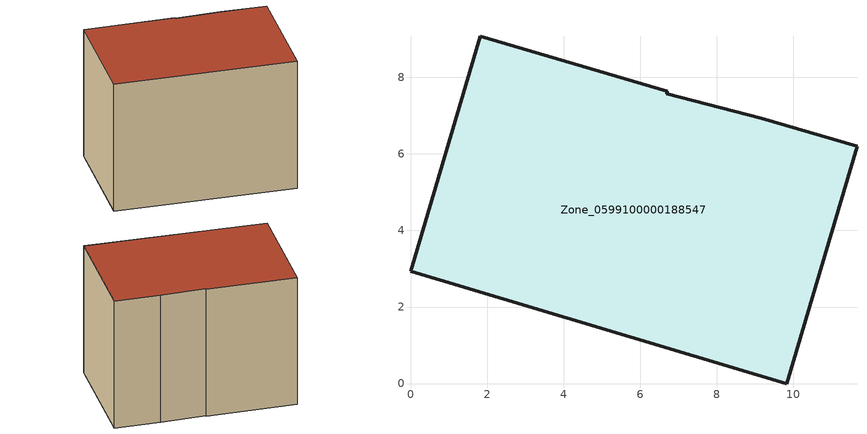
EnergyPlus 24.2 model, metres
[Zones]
Zone_0599100000188547
 floor ground (C_G): 6.7,7.57 9.17,6.93 11.67,6.2 9.83,0 0,2.93 1.82,9.07 6.72,7.64 z0.52
 wall outside (C_F): 9.83,0 11.67,6.2 9.17,6.93 6.7,7.57 6.72,7.64 1.82,9.07 0,2.93 9.83,0 z0.52:8.34
 roof outside (C_R): 11.67,6.2 9.17,6.93 6.7,7.57 6.72,7.64 1.82,9.07 0,2.93 9.83,0 z8.34
[BUILDING]
Pand.0599100000188547: North Axis=0; Terrain=City; Loads Convergence Tolerance Value=0.04; Temperature Convergence Tolerance Value=0.4; Solar Distribution=FullExterior; Maximum Number of Warmup Days=25; Minimum Number of Warmup Days=1
[Site:Location]
Rotterdam.The.Hague.AP_ZH_NLD Design_Conditions: Latitude=51.96; Longitude=4.45; Time Zone=1; Elevation=-4.5
[SITE:GROUNDTEMPERATURE:BUILDINGSURFACE]
18, 18, 18, 18, 18, 18, 18, 18, 18, 18, 18, 18
[MATERIAL] Thermal Absorptance=0.9; Solar Absorptance=0.7; Visible Absorptance=0.7
Name | Roughness | Thickness | Conductivity | Density | Specific Heat
G.TC.1965-1974 | MediumSmooth | 0.15 | 0.882353 | 540 | 1210
F.TC.1965-1974 | Rough | 0.3 | 0.697674 | 1920 | 840
R.TC.1965-1974 | MediumRough | 0.2 | 0.232558 | 1500 | 1000
[CONSTRUCTION]
C_G: G.TC.1965-1974
C_F: F.TC.1965-1974
C_R: R.TC.1965-1974
[ZONE]
Zone_0599100000188547: Type=1; Multiplier=1; Ceiling Height=Autocalculate; Volume=Autocalculate; Floor Area=autocalculate; Part of Total Floor Area=Yes
[ZONEINFILTRATION:DESIGNFLOWRATE]
Infil_Zone_0599100000188547: Zone or ZoneList or Space or SpaceList=Zone_0599100000188547; Schedule=AlwaysOn; Design Flow Rate Calculation Method=Flow/Area; Flow Rate per Floor Area=0.003; Constant Term Coefficient=1; Temperature Term Coefficient=0; Velocity Term Coefficient=0; Velocity Squared Term Coefficient=0
[HVACTEMPLATE:ZONE:IDEALLOADSAIRSYSTEM]
Zone_0599100000188547: Maximum Heating Supply Air Temperature=50; Minimum Cooling Supply Air Temperature=13; Maximum Heating Supply Air Humidity Ratio=0.0156; Minimum Cooling Supply Air Humidity Ratio=0.0077; Heating Limit=NoLimit; Cooling Limit=NoLimit; Dehumidification Control Type=ConstantSensibleHeatRatio; Cooling Sensible Heat Ratio=0.7; Dehumidification Setpoint=60; Humidification Control Type=None; Humidification Setpoint=30; Outdoor Air Method=None; Outdoor Air Flow Rate per Person=0.00944; Outdoor Air Flow Rate per Zone Floor Area=0; Outdoor Air Flow Rate per Zone=0; Demand Controlled Ventilation Type=None; Outdoor Air Economizer Type=NoEconomizer; Heat Recovery Type=None; Sensible Heat Recovery Effectiveness=0.7; Latent Heat Recovery Effectiveness=0.65
[ZONECONTROL:THERMOSTAT]
ThermostatControl_Zone_0599100000188547: Zone or ZoneList=Zone_0599100000188547; Control Type Schedule=DualSetpointControlType; Control 1=Thermostat_Zone_0599100000188547; Temperature Difference Between Cutout And Setpoint=0
[THERMOSTATSETPOINT:DUALSETPOINT]
Thermostat_Zone_0599100000188547: Heating Setpoint Temperature Schedule=HeatingSetpoint_Zone_0599100000188547; Cooling Setpoint Temperature Schedule=CoolingSetpoint_Zone_0599100000188547
[SCHEDULE:COMPACT]
HeatingSetpoint_Zone_0599100000188547: Through: 12/31, For: AllDays, Until: 24:00, 21
CoolingSetpoint_Zone_0599100000188547: Through: 12/31, For: AllDays, Until: 24:00, 24
DualSetpointControlType: Through: 12/31, For: AllDays, Until: 24:00, 4
AlwaysOn: Through: 12/31, For: AllDays, Until: 24:00, 1
